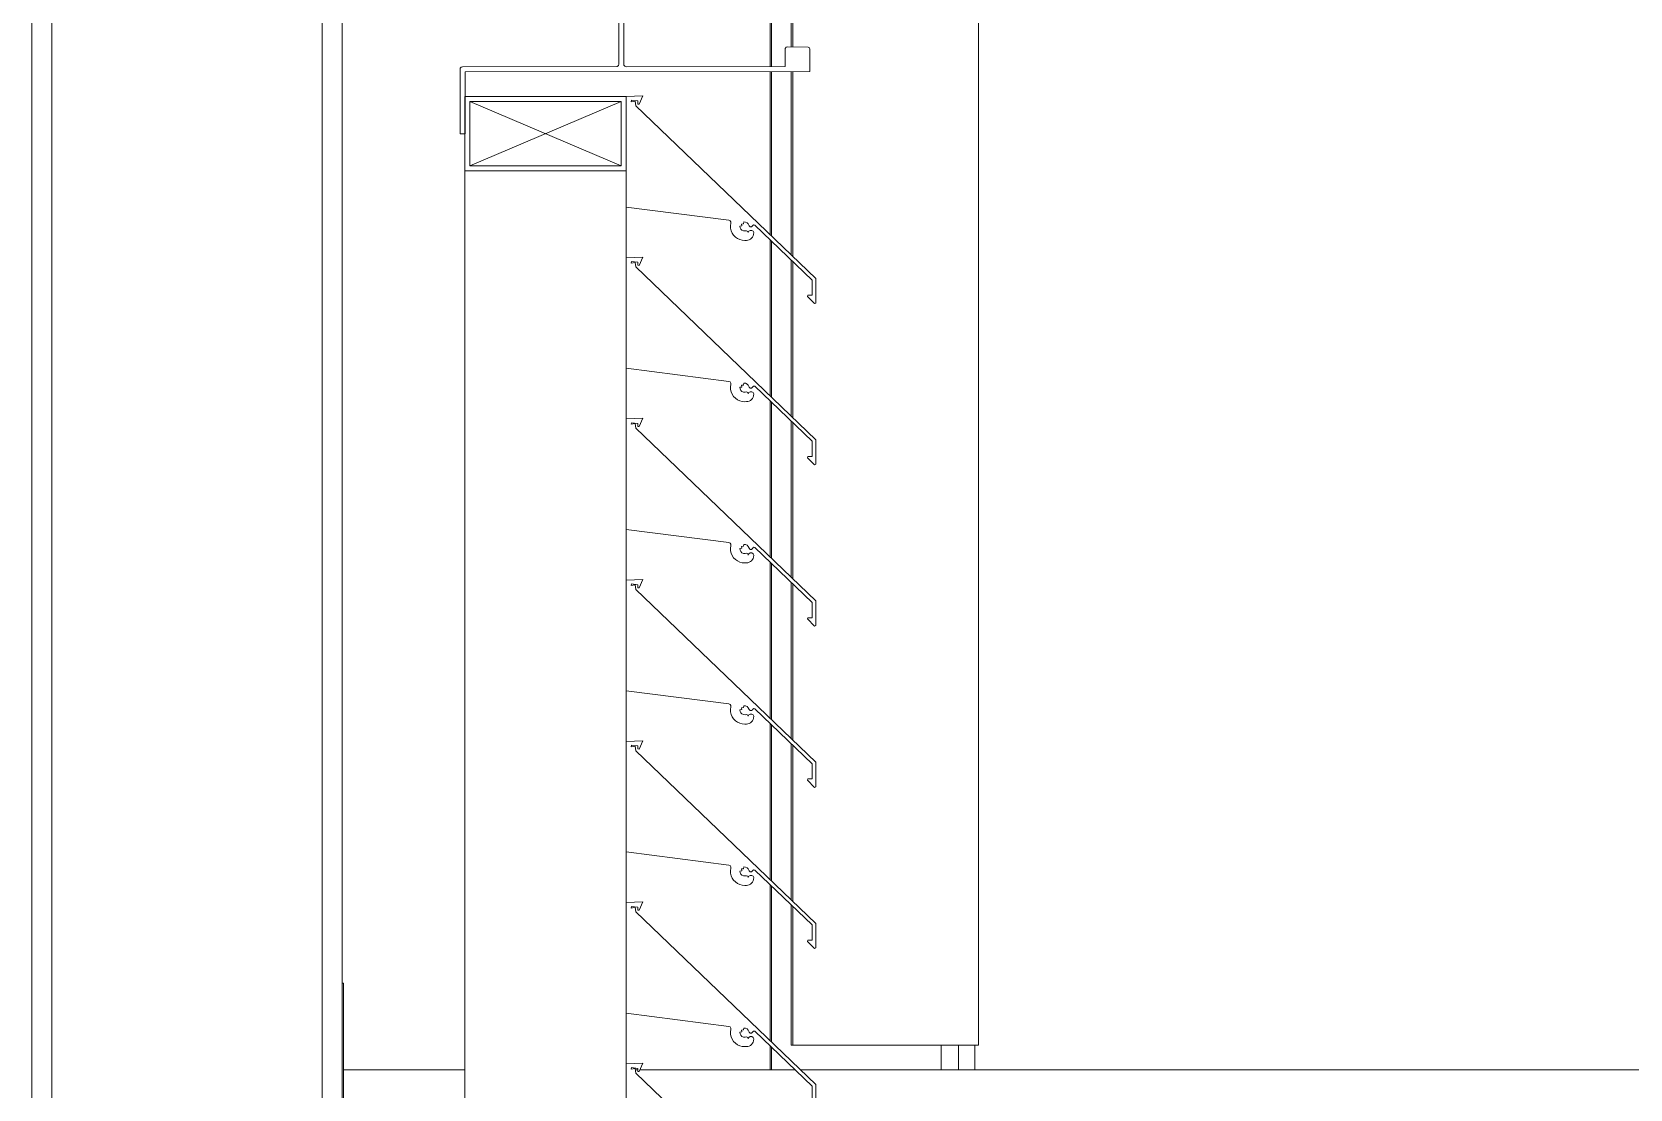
# Model space of a CAD drawing. Header units: millimetres. Extents: x -220592 to 404889, y -217665 to 38245.
# Drawn here: x 7653.58 to 7660.02, y -48046.16 to -48041.9 of the extents above; entities that cross this region are included whole.
import ezdxf

# ---------------------------------------------------------------- set-up
doc = ezdxf.new("R2010")
doc.units = ezdxf.units.MM
doc.linetypes.add('XKITLINE00', pattern=[0])
doc.layers.add('000 - 0_HIDE_OBJ_FRAMING_DEF_SUB_1', color=7, linetype='Continuous')
doc.layers.add('Part', color=7, linetype='Continuous', lineweight=0)

# ---------------------------------------------------------------- blocks, each defined once
blk = doc.blocks.new('*A13610')
at = {"layer": '000 - 0_HIDE_OBJ_FRAMING_DEF_SUB_1', "color": 7, "linetype": 'XKITLINE00', "lineweight": 0}
for p, q in [((-82.807633, 164.132111), (-82.318045, 164.132111)), ((-81.630524, 164.132111), (-81.621276, 164.132111)), ((-81.612906, 164.132111), (-80.987154, 164.132111)), ((-80.96536, 164.132111), (-69.749749, 164.132111))]:
    blk.add_line(p, q, dxfattribs=at)
blk = doc.blocks.new('*A14448')
at = {"layer": '000 - 0_HIDE_OBJ_FRAMING_DEF_SUB_1', "color": 7, "linetype": 'XKITLINE00', "lineweight": 0}
for p, q in [((-83.983213, 154.940805), (-83.983213, 182.190805)), ((-82.893213, 154.940805), (-82.893213, 182.190805)), ((-82.813213, 154.940805), (-82.813213, 182.190805)), ((-84.063213, 158.690805), (-84.063213, 178.690805))]:
    blk.add_line(p, q, dxfattribs=at)
blk = doc.blocks.new('*A14452')
at = {"layer": 'Part', "color": 7, "linetype": 'XKITLINE00', "lineweight": 0}
for p, q in [((-82.317761, 169.40603), (-82.337761, 169.406027)), ((-82.337761, 169.406027), (-82.337716, 169.146027)), ((-82.317717, 169.15603), (-82.317761, 169.40603)), ((-82.337716, 169.146027), (-82.336029, 169.140471)), ((-82.336029, 169.140471), (-82.331541, 169.136789)), ((-82.331541, 169.136789), (-81.707714, 169.136137)), ((-80.927717, 169.156273), (-82.317717, 169.15603)), ((-81.707714, 169.136137), (-81.702158, 169.134452)), ((-81.702158, 169.134452), (-81.698474, 169.129965)), ((-81.698474, 169.129965), (-81.697712, 169.126138)), ((-81.697548, 168.186138), (-81.697712, 169.126138)), ((-81.677712, 169.126142), (-81.676028, 169.131698)), ((-81.676786, 168.182315), (-81.677712, 169.126142)), ((-81.676028, 169.131698), (-81.671541, 169.135382)), ((-81.671541, 169.135382), (-81.027714, 169.136255)), ((-81.027714, 169.136255), (-81.027702, 169.066255)), ((-80.928462, 169.062446), (-80.927717, 169.156273)), ((-81.027702, 169.066255), (-81.026015, 169.0607)), ((-81.026015, 169.0607), (-81.021527, 169.057018)), ((-81.021527, 169.057018), (-80.9377, 169.056271)), ((-80.9377, 169.056271), (-80.932145, 169.057957)), ((-80.932145, 169.057957), (-80.928462, 169.062446)), ((-81.026798, 168.250082), (-81.027546, 168.176255)), ((-81.023116, 168.254571), (-81.026798, 168.250082)), ((-81.01756, 168.256257), (-81.023116, 168.254571)), ((-80.933733, 168.25551), (-81.01756, 168.256257)), ((-80.929245, 168.251828), (-80.933733, 168.25551)), ((-80.927559, 168.246273), (-80.929245, 168.251828)), ((-80.927543, 168.156273), (-80.927559, 168.246273)), ((-82.336784, 168.169854), (-82.337499, 167.906027)), ((-82.333102, 168.174342), (-82.336784, 168.169854)), ((-82.327546, 168.176028), (-82.333102, 168.174342)), ((-81.70372, 168.176899), (-82.327546, 168.176028)), ((-82.317543, 168.15603), (-80.927543, 168.156273)), ((-82.317499, 167.90603), (-82.317543, 168.15603)), ((-81.699232, 168.180582), (-81.70372, 168.176899)), ((-81.697548, 168.186138), (-81.699232, 168.180582)), ((-81.673102, 168.177828), (-81.676786, 168.182315)), ((-81.667546, 168.176144), (-81.673102, 168.177828)), ((-81.027546, 168.176255), (-81.667546, 168.176144)), ((-82.337499, 167.906027), (-82.317499, 167.90603))]:
    blk.add_line(p, q, dxfattribs=at)
blk = doc.blocks.new('*A14456')
at = {"layer": 'Part', "color": 7, "linetype": 'XKITLINE00', "lineweight": 0}
for p, q in [((-82.318045, 154.556249), (-82.318045, 167.756135)), ((-81.668045, 167.406131), (-81.668045, 167.610427)), ((-81.668045, 166.756131), (-81.668045, 166.960427)), ((-81.668045, 166.106131), (-81.668045, 166.310427)), ((-81.668045, 165.456131), (-81.668045, 165.660427)), ((-81.668045, 164.806131), (-81.668045, 165.010427)), ((-81.668045, 164.156131), (-81.668045, 164.360427))]:
    blk.add_line(p, q, dxfattribs=at)
blk = doc.blocks.new('*A14457')
at = {"layer": 'Part', "color": 7, "linetype": 'XKITLINE00', "lineweight": 0}
for p, q in [((-80.247799, 164.232111), (-80.247799, 177.032111)), ((-81.087973, 168.176245), (-81.087973, 169.136174)), ((-81.081868, 168.176246), (-81.081868, 169.136182)), ((-81.002505, 168.256123), (-81.002505, 169.056848)), ((-80.9964, 168.256069), (-80.9964, 169.056794)), ((-81.087973, 167.499842), (-81.087973, 168.156245)), ((-81.081868, 167.49398), (-81.081868, 168.156246)), ((-81.002505, 167.417777), (-81.002505, 168.15626)), ((-80.9964, 167.411916), (-80.9964, 168.156261)), ((-81.087973, 166.849842), (-81.087973, 167.478735)), ((-81.081868, 166.84398), (-81.081868, 167.472884)), ((-81.002505, 166.767777), (-81.002505, 167.396823)), ((-80.9964, 166.761916), (-80.9964, 167.390973)), ((-81.087973, 166.199842), (-81.087973, 166.828735)), ((-81.081868, 166.19398), (-81.081868, 166.822884)), ((-81.002505, 166.117777), (-81.002505, 166.746823)), ((-80.9964, 166.111916), (-80.9964, 166.740973)), ((-81.087973, 165.549842), (-81.087973, 166.178735)), ((-81.081868, 165.54398), (-81.081868, 166.172884)), ((-81.002505, 165.467777), (-81.002505, 166.096823)), ((-80.9964, 165.461916), (-80.9964, 166.090973)), ((-81.087973, 164.899842), (-81.087973, 165.528735)), ((-81.081868, 164.89398), (-81.081868, 165.522884)), ((-81.002505, 164.817777), (-81.002505, 165.446823)), ((-80.9964, 164.811916), (-80.9964, 165.440973)), ((-81.087973, 164.249842), (-81.087973, 164.878735)), ((-81.081868, 164.24398), (-81.081868, 164.872884)), ((-81.002505, 164.232111), (-81.002505, 164.796823)), ((-80.9964, 164.232111), (-80.9964, 164.790973)), ((-81.087973, 164.132111), (-81.087973, 164.228735)), ((-81.081868, 164.132111), (-81.081868, 164.222884)), ((-81.002505, 164.232111), (-80.9964, 164.232111)), ((-80.9964, 164.232111), (-80.247799, 164.232111)), ((-80.398146, 164.132111), (-80.398146, 164.232111)), ((-80.32794, 164.132111), (-80.32794, 164.232111)), ((-80.263061, 164.132111), (-80.263061, 164.232111))]:
    blk.add_line(p, q, dxfattribs=at)
blk = doc.blocks.new('*A14462')
at = {"layer": '000 - 0_HIDE_OBJ_FRAMING_DEF_SUB_1', "color": 7, "linetype": 'XKITLINE00', "lineweight": 0}
for p, q in [((-82.807633, 164.482071), (-82.813213, 164.482071)), ((-82.807633, 161.782071), (-82.807633, 164.482071)), ((-82.813213, 161.782071), (-82.807633, 161.782071))]:
    blk.add_line(p, q, dxfattribs=at)
blk = doc.blocks.new('*A14606')
at = {"layer": 'Part', "color": 7, "linetype": 'XKITLINE00', "lineweight": 0}
for p, q in [((-81.668045, 168.056135), (-82.318045, 168.056135)), ((-82.318045, 168.056135), (-82.318045, 167.756135)), ((-82.298045, 167.776135), (-81.688045, 168.036135)), ((-82.298045, 168.036135), (-81.688045, 167.776135)), ((-82.298045, 167.776135), (-82.298045, 168.036135)), ((-82.298045, 168.036135), (-81.688045, 168.036135)), ((-81.688045, 168.036135), (-81.688045, 167.776135)), ((-81.668045, 167.756135), (-81.668045, 168.056135)), ((-82.318045, 167.756135), (-81.668045, 167.756135)), ((-81.688045, 167.776135), (-82.298045, 167.776135))]:
    blk.add_line(p, q, dxfattribs=at)
blk = doc.blocks.new('*A14607')
at = {"layer": 'Part', "color": 7, "linetype": 'XKITLINE00', "lineweight": 0}
for p, q in [((-81.668236, 168.056123), (-81.668243, 167.610453)), ((-81.60055, 168.058745), (-81.668236, 168.056123)), ((-81.648356, 168.034428), (-81.64632, 168.041001)), ((-81.63134, 168.037332), (-81.648356, 168.034428)), ((-81.64632, 168.041001), (-81.621337, 168.037861)), ((-81.628443, 168.018789), (-81.63134, 168.037332)), ((-80.903321, 167.322543), (-81.628443, 168.018789)), ((-81.621337, 168.037861), (-81.621208, 168.02567)), ((-81.621208, 168.02567), (-81.616085, 168.025258)), ((-81.616085, 168.025258), (-81.60055, 168.058745)), ((-81.668243, 167.610453), (-81.254237, 167.557423)), ((-81.254237, 167.557423), (-81.249162, 167.555233)), ((-81.249162, 167.555233), (-81.246025, 167.550681)), ((-81.246025, 167.550681), (-81.245786, 167.545159)), ((-81.195578, 167.542735), (-81.193256, 167.550125)), ((-81.193256, 167.550125), (-81.186584, 167.549703)), ((-81.186584, 167.549703), (-81.180508, 167.546913)), ((-81.245786, 167.545159), (-81.247272, 167.535025)), ((-81.247272, 167.535025), (-81.246897, 167.524789)), ((-81.246897, 167.524789), (-81.244674, 167.51479)), ((-81.244674, 167.51479), (-81.240676, 167.50536)), ((-81.240676, 167.50536), (-81.235036, 167.49681)), ((-81.235036, 167.49681), (-81.22794, 167.489423)), ((-81.22794, 167.489423), (-81.219624, 167.483445)), ((-81.209279, 167.533625), (-81.201573, 167.534731)), ((-81.20871, 167.527141), (-81.209279, 167.533625)), ((-81.205908, 167.521267), (-81.20871, 167.527141)), ((-81.201226, 167.516745), (-81.205908, 167.521267)), ((-81.202743, 167.541791), (-81.195578, 167.542735)), ((-81.201573, 167.534731), (-81.202743, 167.541791)), ((-81.195258, 167.514147), (-81.201226, 167.516745)), ((-81.188758, 167.513803), (-81.195258, 167.514147)), ((-81.18284, 167.514708), (-81.188758, 167.513803)), ((-81.178029, 167.512301), (-81.18284, 167.514708)), ((-81.180508, 167.546913), (-81.175841, 167.542126)), ((-81.175999, 167.50732), (-81.178029, 167.512301)), ((-81.173057, 167.512792), (-81.175999, 167.50732)), ((-81.175841, 167.542126), (-81.172727, 167.534553)), ((-81.1679, 167.51601), (-81.173057, 167.512792)), ((-81.172727, 167.534553), (-81.168544, 167.530396)), ((-81.168544, 167.530396), (-81.16265, 167.53019)), ((-81.161823, 167.515998), (-81.1679, 167.51601)), ((-81.167149, 167.480857), (-81.162695, 167.484515)), ((-81.162695, 167.484515), (-81.159024, 167.488958)), ((-81.16265, 167.53019), (-81.158186, 167.534044)), ((-81.156679, 167.512761), (-81.161823, 167.515998)), ((-81.159024, 167.488958), (-81.15627, 167.494021)), ((-81.158186, 167.534044), (-81.154531, 167.538671)), ((-81.154039, 167.507287), (-81.156679, 167.512761)), ((-81.15627, 167.494021), (-81.154535, 167.499517)), ((-81.154535, 167.499517), (-81.154039, 167.507287)), ((-81.154531, 167.538671), (-81.149372, 167.537579)), ((-81.149372, 167.537579), (-80.918356, 167.316176)), ((-81.219624, 167.483445), (-81.210361, 167.479072)), ((-81.210361, 167.479072), (-81.20046, 167.476449)), ((-81.20046, 167.476449), (-81.190247, 167.475664)), ((-81.190247, 167.475664), (-81.183448, 167.475762)), ((-81.183448, 167.475762), (-81.17772, 167.476398)), ((-81.17772, 167.476398), (-81.172219, 167.478117)), ((-81.172219, 167.478117), (-81.167149, 167.480857)), ((-80.918356, 167.316176), (-80.918699, 167.25483)), ((-80.903874, 167.223392), (-80.903321, 167.322543)), ((-80.936119, 167.254733), (-80.937204, 167.249812)), ((-80.937204, 167.249812), (-80.908555, 167.220923)), ((-80.918699, 167.25483), (-80.936119, 167.254733)), ((-80.908555, 167.220923), (-80.903874, 167.223392))]:
    blk.add_line(p, q, dxfattribs=at)
blk = doc.blocks.new('*A14608')
at = {"layer": 'Part', "color": 7, "linetype": 'XKITLINE00', "lineweight": 0}
for p, q in [((-81.668236, 167.406123), (-81.668243, 166.960453)), ((-81.60055, 167.408745), (-81.668236, 167.406123)), ((-81.648356, 167.384428), (-81.64632, 167.391001)), ((-81.63134, 167.387332), (-81.648356, 167.384428)), ((-81.64632, 167.391001), (-81.621337, 167.387861)), ((-81.628443, 167.368789), (-81.63134, 167.387332)), ((-80.903321, 166.672543), (-81.628443, 167.368789)), ((-81.621337, 167.387861), (-81.621208, 167.37567)), ((-81.621208, 167.37567), (-81.616085, 167.375258)), ((-81.616085, 167.375258), (-81.60055, 167.408745)), ((-81.668243, 166.960453), (-81.254237, 166.907423)), ((-81.254237, 166.907423), (-81.249162, 166.905233)), ((-81.249162, 166.905233), (-81.246025, 166.900681)), ((-81.245786, 166.895159), (-81.247272, 166.885025)), ((-81.247272, 166.885025), (-81.246897, 166.874789)), ((-81.246897, 166.874789), (-81.244674, 166.86479)), ((-81.246025, 166.900681), (-81.245786, 166.895159)), ((-81.244674, 166.86479), (-81.240676, 166.85536)), ((-81.240676, 166.85536), (-81.235036, 166.84681)), ((-81.235036, 166.84681), (-81.22794, 166.839423)), ((-81.209279, 166.883625), (-81.201573, 166.884731)), ((-81.20871, 166.877141), (-81.209279, 166.883625)), ((-81.205908, 166.871267), (-81.20871, 166.877141)), ((-81.201226, 166.866745), (-81.205908, 166.871267)), ((-81.202743, 166.891791), (-81.195578, 166.892735)), ((-81.201573, 166.884731), (-81.202743, 166.891791)), ((-81.195258, 166.864147), (-81.201226, 166.866745)), ((-81.195578, 166.892735), (-81.193256, 166.900125)), ((-81.188758, 166.863803), (-81.195258, 166.864147)), ((-81.193256, 166.900125), (-81.186584, 166.899703)), ((-81.18284, 166.864708), (-81.188758, 166.863803)), ((-81.186584, 166.899703), (-81.180508, 166.896913)), ((-81.178029, 166.862301), (-81.18284, 166.864708)), ((-81.180508, 166.896913), (-81.175841, 166.892126)), ((-81.175999, 166.85732), (-81.178029, 166.862301)), ((-81.173057, 166.862792), (-81.175999, 166.85732)), ((-81.175841, 166.892126), (-81.172727, 166.884553)), ((-81.1679, 166.86601), (-81.173057, 166.862792)), ((-81.172727, 166.884553), (-81.168544, 166.880396)), ((-81.168544, 166.880396), (-81.16265, 166.88019)), ((-81.161823, 166.865998), (-81.1679, 166.86601)), ((-81.16265, 166.88019), (-81.158186, 166.884044)), ((-81.156679, 166.862761), (-81.161823, 166.865998)), ((-81.159024, 166.838958), (-81.15627, 166.844021)), ((-81.158186, 166.884044), (-81.154531, 166.888671)), ((-81.154039, 166.857287), (-81.156679, 166.862761)), ((-81.15627, 166.844021), (-81.154535, 166.849517)), ((-81.154535, 166.849517), (-81.154039, 166.857287)), ((-81.154531, 166.888671), (-81.149372, 166.887579)), ((-81.149372, 166.887579), (-80.918356, 166.666176)), ((-81.22794, 166.839423), (-81.219624, 166.833445)), ((-81.219624, 166.833445), (-81.210361, 166.829072)), ((-81.210361, 166.829072), (-81.20046, 166.826449)), ((-81.20046, 166.826449), (-81.190247, 166.825664)), ((-81.190247, 166.825664), (-81.183448, 166.825762)), ((-81.183448, 166.825762), (-81.17772, 166.826398)), ((-81.17772, 166.826398), (-81.172219, 166.828117)), ((-81.172219, 166.828117), (-81.167149, 166.830857)), ((-81.167149, 166.830857), (-81.162695, 166.834515)), ((-81.162695, 166.834515), (-81.159024, 166.838958)), ((-80.918356, 166.666176), (-80.918699, 166.60483)), ((-80.903874, 166.573392), (-80.903321, 166.672543)), ((-80.936119, 166.604733), (-80.937204, 166.599812)), ((-80.937204, 166.599812), (-80.908555, 166.570923)), ((-80.918699, 166.60483), (-80.936119, 166.604733)), ((-80.908555, 166.570923), (-80.903874, 166.573392))]:
    blk.add_line(p, q, dxfattribs=at)
blk = doc.blocks.new('*A14609')
at = {"layer": 'Part', "color": 7, "linetype": 'XKITLINE00', "lineweight": 0}
for p, q in [((-81.668236, 166.756123), (-81.668243, 166.310453)), ((-81.60055, 166.758745), (-81.668236, 166.756123)), ((-81.648356, 166.734428), (-81.64632, 166.741001)), ((-81.63134, 166.737332), (-81.648356, 166.734428)), ((-81.64632, 166.741001), (-81.621337, 166.737861)), ((-81.628443, 166.718789), (-81.63134, 166.737332)), ((-80.903321, 166.022543), (-81.628443, 166.718789)), ((-81.621337, 166.737861), (-81.621208, 166.72567)), ((-81.621208, 166.72567), (-81.616085, 166.725258)), ((-81.616085, 166.725258), (-81.60055, 166.758745)), ((-81.668243, 166.310453), (-81.254237, 166.257423)), ((-81.254237, 166.257423), (-81.249162, 166.255233)), ((-81.249162, 166.255233), (-81.246025, 166.250681)), ((-81.245786, 166.245159), (-81.247272, 166.235025)), ((-81.247272, 166.235025), (-81.246897, 166.224789)), ((-81.246897, 166.224789), (-81.244674, 166.21479)), ((-81.246025, 166.250681), (-81.245786, 166.245159)), ((-81.244674, 166.21479), (-81.240676, 166.20536)), ((-81.240676, 166.20536), (-81.235036, 166.19681)), ((-81.235036, 166.19681), (-81.22794, 166.189423)), ((-81.209279, 166.233625), (-81.201573, 166.234731)), ((-81.20871, 166.227141), (-81.209279, 166.233625)), ((-81.205908, 166.221267), (-81.20871, 166.227141)), ((-81.201226, 166.216745), (-81.205908, 166.221267)), ((-81.202743, 166.241791), (-81.195578, 166.242735)), ((-81.201573, 166.234731), (-81.202743, 166.241791)), ((-81.195258, 166.214147), (-81.201226, 166.216745)), ((-81.195578, 166.242735), (-81.193256, 166.250125)), ((-81.188758, 166.213803), (-81.195258, 166.214147)), ((-81.193256, 166.250125), (-81.186584, 166.249703)), ((-81.18284, 166.214708), (-81.188758, 166.213803)), ((-81.186584, 166.249703), (-81.180508, 166.246913)), ((-81.178029, 166.212301), (-81.18284, 166.214708)), ((-81.180508, 166.246913), (-81.175841, 166.242126)), ((-81.175999, 166.20732), (-81.178029, 166.212301)), ((-81.173057, 166.212792), (-81.175999, 166.20732)), ((-81.175841, 166.242126), (-81.172727, 166.234553)), ((-81.1679, 166.21601), (-81.173057, 166.212792)), ((-81.172727, 166.234553), (-81.168544, 166.230396)), ((-81.168544, 166.230396), (-81.16265, 166.23019)), ((-81.161823, 166.215998), (-81.1679, 166.21601)), ((-81.16265, 166.23019), (-81.158186, 166.234044)), ((-81.156679, 166.212761), (-81.161823, 166.215998)), ((-81.158186, 166.234044), (-81.154531, 166.238671)), ((-81.154039, 166.207287), (-81.156679, 166.212761)), ((-81.15627, 166.194021), (-81.154535, 166.199517)), ((-81.154535, 166.199517), (-81.154039, 166.207287)), ((-81.154531, 166.238671), (-81.149372, 166.237579)), ((-81.149372, 166.237579), (-80.918356, 166.016176)), ((-81.22794, 166.189423), (-81.219624, 166.183445)), ((-81.219624, 166.183445), (-81.210361, 166.179072)), ((-81.210361, 166.179072), (-81.20046, 166.176449)), ((-81.20046, 166.176449), (-81.190247, 166.175664)), ((-81.190247, 166.175664), (-81.183448, 166.175762)), ((-81.183448, 166.175762), (-81.17772, 166.176398)), ((-81.17772, 166.176398), (-81.172219, 166.178117)), ((-81.172219, 166.178117), (-81.167149, 166.180857)), ((-81.167149, 166.180857), (-81.162695, 166.184515)), ((-81.162695, 166.184515), (-81.159024, 166.188958)), ((-81.159024, 166.188958), (-81.15627, 166.194021)), ((-80.918356, 166.016176), (-80.918699, 165.95483)), ((-80.903874, 165.923392), (-80.903321, 166.022543)), ((-80.936119, 165.954733), (-80.937204, 165.949812)), ((-80.937204, 165.949812), (-80.908555, 165.920923)), ((-80.918699, 165.95483), (-80.936119, 165.954733)), ((-80.908555, 165.920923), (-80.903874, 165.923392))]:
    blk.add_line(p, q, dxfattribs=at)
blk = doc.blocks.new('*A14610')
at = {"layer": 'Part', "color": 7, "linetype": 'XKITLINE00', "lineweight": 0}
for p, q in [((-81.668236, 166.106123), (-81.668243, 165.660453)), ((-81.60055, 166.108745), (-81.668236, 166.106123)), ((-81.648356, 166.084428), (-81.64632, 166.091001)), ((-81.63134, 166.087332), (-81.648356, 166.084428)), ((-81.64632, 166.091001), (-81.621337, 166.087861)), ((-81.628443, 166.068789), (-81.63134, 166.087332)), ((-80.903321, 165.372543), (-81.628443, 166.068789)), ((-81.621337, 166.087861), (-81.621208, 166.07567)), ((-81.621208, 166.07567), (-81.616085, 166.075258)), ((-81.616085, 166.075258), (-81.60055, 166.108745)), ((-81.668243, 165.660453), (-81.254237, 165.607423)), ((-81.254237, 165.607423), (-81.249162, 165.605233)), ((-81.249162, 165.605233), (-81.246025, 165.600681)), ((-81.245786, 165.595159), (-81.247272, 165.585025)), ((-81.247272, 165.585025), (-81.246897, 165.574789)), ((-81.246897, 165.574789), (-81.244674, 165.56479)), ((-81.246025, 165.600681), (-81.245786, 165.595159)), ((-81.244674, 165.56479), (-81.240676, 165.55536)), ((-81.240676, 165.55536), (-81.235036, 165.54681)), ((-81.209279, 165.583625), (-81.201573, 165.584731)), ((-81.20871, 165.577141), (-81.209279, 165.583625)), ((-81.205908, 165.571267), (-81.20871, 165.577141)), ((-81.201226, 165.566745), (-81.205908, 165.571267)), ((-81.202743, 165.591791), (-81.195578, 165.592735)), ((-81.201573, 165.584731), (-81.202743, 165.591791)), ((-81.195258, 165.564147), (-81.201226, 165.566745)), ((-81.195578, 165.592735), (-81.193256, 165.600125)), ((-81.188758, 165.563803), (-81.195258, 165.564147)), ((-81.193256, 165.600125), (-81.186584, 165.599703)), ((-81.18284, 165.564708), (-81.188758, 165.563803)), ((-81.186584, 165.599703), (-81.180508, 165.596913)), ((-81.178029, 165.562301), (-81.18284, 165.564708)), ((-81.180508, 165.596913), (-81.175841, 165.592126)), ((-81.175999, 165.55732), (-81.178029, 165.562301)), ((-81.173057, 165.562792), (-81.175999, 165.55732)), ((-81.175841, 165.592126), (-81.172727, 165.584553)), ((-81.1679, 165.56601), (-81.173057, 165.562792)), ((-81.172727, 165.584553), (-81.168544, 165.580396)), ((-81.168544, 165.580396), (-81.16265, 165.58019)), ((-81.161823, 165.565998), (-81.1679, 165.56601)), ((-81.16265, 165.58019), (-81.158186, 165.584044)), ((-81.156679, 165.562761), (-81.161823, 165.565998)), ((-81.158186, 165.584044), (-81.154531, 165.588671)), ((-81.154039, 165.557287), (-81.156679, 165.562761)), ((-81.154535, 165.549517), (-81.154039, 165.557287)), ((-81.154531, 165.588671), (-81.149372, 165.587579)), ((-81.149372, 165.587579), (-80.918356, 165.366176)), ((-81.235036, 165.54681), (-81.22794, 165.539423)), ((-81.22794, 165.539423), (-81.219624, 165.533445)), ((-81.219624, 165.533445), (-81.210361, 165.529072)), ((-81.210361, 165.529072), (-81.20046, 165.526449)), ((-81.20046, 165.526449), (-81.190247, 165.525664)), ((-81.190247, 165.525664), (-81.183448, 165.525762)), ((-81.183448, 165.525762), (-81.17772, 165.526398)), ((-81.17772, 165.526398), (-81.172219, 165.528117)), ((-81.172219, 165.528117), (-81.167149, 165.530857)), ((-81.167149, 165.530857), (-81.162695, 165.534515)), ((-81.162695, 165.534515), (-81.159024, 165.538958)), ((-81.159024, 165.538958), (-81.15627, 165.544021)), ((-81.15627, 165.544021), (-81.154535, 165.549517)), ((-80.918356, 165.366176), (-80.918699, 165.30483)), ((-80.903874, 165.273392), (-80.903321, 165.372543)), ((-80.936119, 165.304733), (-80.937204, 165.299812)), ((-80.937204, 165.299812), (-80.908555, 165.270923)), ((-80.918699, 165.30483), (-80.936119, 165.304733)), ((-80.908555, 165.270923), (-80.903874, 165.273392))]:
    blk.add_line(p, q, dxfattribs=at)
blk = doc.blocks.new('*A14611')
at = {"layer": 'Part', "color": 7, "linetype": 'XKITLINE00', "lineweight": 0}
for p, q in [((-81.668236, 165.456123), (-81.668243, 165.010453)), ((-81.60055, 165.458745), (-81.668236, 165.456123)), ((-81.648356, 165.434428), (-81.64632, 165.441001)), ((-81.63134, 165.437332), (-81.648356, 165.434428)), ((-81.64632, 165.441001), (-81.621337, 165.437861)), ((-81.628443, 165.418789), (-81.63134, 165.437332)), ((-81.621337, 165.437861), (-81.621208, 165.42567)), ((-81.621208, 165.42567), (-81.616085, 165.425258)), ((-81.616085, 165.425258), (-81.60055, 165.458745)), ((-80.903321, 164.722543), (-81.628443, 165.418789)), ((-81.668243, 165.010453), (-81.254237, 164.957423)), ((-81.254237, 164.957423), (-81.249162, 164.955233)), ((-81.249162, 164.955233), (-81.246025, 164.950681)), ((-81.245786, 164.945159), (-81.247272, 164.935025)), ((-81.247272, 164.935025), (-81.246897, 164.924789)), ((-81.246897, 164.924789), (-81.244674, 164.91479)), ((-81.246025, 164.950681), (-81.245786, 164.945159)), ((-81.244674, 164.91479), (-81.240676, 164.90536)), ((-81.209279, 164.933625), (-81.201573, 164.934731)), ((-81.20871, 164.927141), (-81.209279, 164.933625)), ((-81.205908, 164.921267), (-81.20871, 164.927141)), ((-81.201226, 164.916745), (-81.205908, 164.921267)), ((-81.202743, 164.941791), (-81.195578, 164.942735)), ((-81.201573, 164.934731), (-81.202743, 164.941791)), ((-81.195258, 164.914147), (-81.201226, 164.916745)), ((-81.195578, 164.942735), (-81.193256, 164.950125)), ((-81.188758, 164.913803), (-81.195258, 164.914147)), ((-81.193256, 164.950125), (-81.186584, 164.949703)), ((-81.18284, 164.914708), (-81.188758, 164.913803)), ((-81.186584, 164.949703), (-81.180508, 164.946913)), ((-81.178029, 164.912301), (-81.18284, 164.914708)), ((-81.180508, 164.946913), (-81.175841, 164.942126)), ((-81.175999, 164.90732), (-81.178029, 164.912301)), ((-81.173057, 164.912792), (-81.175999, 164.90732)), ((-81.175841, 164.942126), (-81.172727, 164.934553)), ((-81.1679, 164.91601), (-81.173057, 164.912792)), ((-81.172727, 164.934553), (-81.168544, 164.930396)), ((-81.168544, 164.930396), (-81.16265, 164.93019)), ((-81.161823, 164.915998), (-81.1679, 164.91601)), ((-81.16265, 164.93019), (-81.158186, 164.934044)), ((-81.156679, 164.912761), (-81.161823, 164.915998)), ((-81.158186, 164.934044), (-81.154531, 164.938671)), ((-81.154039, 164.907287), (-81.156679, 164.912761)), ((-81.154531, 164.938671), (-81.149372, 164.937579)), ((-81.149372, 164.937579), (-80.918356, 164.716176)), ((-81.240676, 164.90536), (-81.235036, 164.89681)), ((-81.235036, 164.89681), (-81.22794, 164.889423)), ((-81.22794, 164.889423), (-81.219624, 164.883445)), ((-81.219624, 164.883445), (-81.210361, 164.879072)), ((-81.210361, 164.879072), (-81.20046, 164.876449)), ((-81.20046, 164.876449), (-81.190247, 164.875664)), ((-81.190247, 164.875664), (-81.183448, 164.875762)), ((-81.183448, 164.875762), (-81.17772, 164.876398)), ((-81.17772, 164.876398), (-81.172219, 164.878117)), ((-81.172219, 164.878117), (-81.167149, 164.880857)), ((-81.167149, 164.880857), (-81.162695, 164.884515)), ((-81.162695, 164.884515), (-81.159024, 164.888958)), ((-81.159024, 164.888958), (-81.15627, 164.894021)), ((-81.15627, 164.894021), (-81.154535, 164.899517)), ((-81.154535, 164.899517), (-81.154039, 164.907287)), ((-80.918356, 164.716176), (-80.918699, 164.65483)), ((-80.903874, 164.623392), (-80.903321, 164.722543)), ((-80.936119, 164.654733), (-80.937204, 164.649812)), ((-80.937204, 164.649812), (-80.908555, 164.620923)), ((-80.918699, 164.65483), (-80.936119, 164.654733)), ((-80.908555, 164.620923), (-80.903874, 164.623392))]:
    blk.add_line(p, q, dxfattribs=at)
blk = doc.blocks.new('*A14612')
at = {"layer": 'Part', "color": 7, "linetype": 'XKITLINE00', "lineweight": 0}
for p, q in [((-81.668236, 164.806123), (-81.668243, 164.360453)), ((-81.60055, 164.808745), (-81.668236, 164.806123)), ((-81.648356, 164.784428), (-81.64632, 164.791001)), ((-81.63134, 164.787332), (-81.648356, 164.784428)), ((-81.64632, 164.791001), (-81.621337, 164.787861)), ((-81.628443, 164.768789), (-81.63134, 164.787332)), ((-81.621337, 164.787861), (-81.621208, 164.77567)), ((-81.616085, 164.775258), (-81.60055, 164.808745)), ((-80.903321, 164.072543), (-81.628443, 164.768789)), ((-81.621208, 164.77567), (-81.616085, 164.775258)), ((-81.668243, 164.360453), (-81.254237, 164.307423)), ((-81.254237, 164.307423), (-81.249162, 164.305233)), ((-81.249162, 164.305233), (-81.246025, 164.300681)), ((-81.245786, 164.295159), (-81.247272, 164.285025)), ((-81.247272, 164.285025), (-81.246897, 164.274789)), ((-81.246897, 164.274789), (-81.244674, 164.26479)), ((-81.246025, 164.300681), (-81.245786, 164.295159)), ((-81.244674, 164.26479), (-81.240676, 164.25536)), ((-81.209279, 164.283625), (-81.201573, 164.284731)), ((-81.20871, 164.277141), (-81.209279, 164.283625)), ((-81.205908, 164.271267), (-81.20871, 164.277141)), ((-81.201226, 164.266745), (-81.205908, 164.271267)), ((-81.202743, 164.291791), (-81.195578, 164.292735)), ((-81.201573, 164.284731), (-81.202743, 164.291791)), ((-81.195258, 164.264147), (-81.201226, 164.266745)), ((-81.195578, 164.292735), (-81.193256, 164.300125)), ((-81.188758, 164.263803), (-81.195258, 164.264147)), ((-81.193256, 164.300125), (-81.186584, 164.299703)), ((-81.18284, 164.264708), (-81.188758, 164.263803)), ((-81.186584, 164.299703), (-81.180508, 164.296913)), ((-81.178029, 164.262301), (-81.18284, 164.264708)), ((-81.180508, 164.296913), (-81.175841, 164.292126)), ((-81.175841, 164.292126), (-81.172727, 164.284553)), ((-81.1679, 164.26601), (-81.173057, 164.262792)), ((-81.172727, 164.284553), (-81.168544, 164.280396)), ((-81.168544, 164.280396), (-81.16265, 164.28019)), ((-81.161823, 164.265998), (-81.1679, 164.26601)), ((-81.16265, 164.28019), (-81.158186, 164.284044)), ((-81.156679, 164.262761), (-81.161823, 164.265998)), ((-81.158186, 164.284044), (-81.154531, 164.288671)), ((-81.154531, 164.288671), (-81.149372, 164.287579)), ((-81.149372, 164.287579), (-80.918356, 164.066176)), ((-81.240676, 164.25536), (-81.235036, 164.24681)), ((-81.235036, 164.24681), (-81.22794, 164.239423)), ((-81.22794, 164.239423), (-81.219624, 164.233445)), ((-81.219624, 164.233445), (-81.210361, 164.229072)), ((-81.210361, 164.229072), (-81.20046, 164.226449)), ((-81.20046, 164.226449), (-81.190247, 164.225664)), ((-81.190247, 164.225664), (-81.183448, 164.225762)), ((-81.183448, 164.225762), (-81.17772, 164.226398)), ((-81.175999, 164.25732), (-81.178029, 164.262301)), ((-81.17772, 164.226398), (-81.172219, 164.228117)), ((-81.173057, 164.262792), (-81.175999, 164.25732)), ((-81.172219, 164.228117), (-81.167149, 164.230857)), ((-81.167149, 164.230857), (-81.162695, 164.234515)), ((-81.162695, 164.234515), (-81.159024, 164.238958)), ((-81.159024, 164.238958), (-81.15627, 164.244021)), ((-81.154039, 164.257287), (-81.156679, 164.262761)), ((-81.15627, 164.244021), (-81.154535, 164.249517)), ((-81.154535, 164.249517), (-81.154039, 164.257287)), ((-80.903874, 163.973392), (-80.903321, 164.072543)), ((-80.918356, 164.066176), (-80.918699, 164.00483)), ((-80.936119, 164.004733), (-80.937204, 163.999812)), ((-80.937204, 163.999812), (-80.908555, 163.970923)), ((-80.918699, 164.00483), (-80.936119, 164.004733)), ((-80.908555, 163.970923), (-80.903874, 163.973392))]:
    blk.add_line(p, q, dxfattribs=at)
blk = doc.blocks.new('*A14613')
at = {"layer": 'Part', "color": 7, "linetype": 'XKITLINE00', "lineweight": 0}
for p, q in [((-81.668236, 164.156123), (-81.668243, 163.710453)), ((-81.60055, 164.158745), (-81.668236, 164.156123)), ((-81.648356, 164.134428), (-81.64632, 164.141001)), ((-81.63134, 164.137332), (-81.648356, 164.134428)), ((-81.64632, 164.141001), (-81.621337, 164.137861)), ((-81.628443, 164.118789), (-81.63134, 164.137332)), ((-81.621337, 164.137861), (-81.621208, 164.12567)), ((-81.616085, 164.125258), (-81.60055, 164.158745)), ((-80.903321, 163.422543), (-81.628443, 164.118789)), ((-81.621208, 164.12567), (-81.616085, 164.125258)), ((-81.668243, 163.710453), (-81.254237, 163.657423)), ((-81.254237, 163.657423), (-81.249162, 163.655233)), ((-81.249162, 163.655233), (-81.246025, 163.650681)), ((-81.245786, 163.645159), (-81.247272, 163.635025)), ((-81.247272, 163.635025), (-81.246897, 163.624789)), ((-81.246897, 163.624789), (-81.244674, 163.61479)), ((-81.246025, 163.650681), (-81.245786, 163.645159)), ((-81.209279, 163.633625), (-81.201573, 163.634731)), ((-81.20871, 163.627141), (-81.209279, 163.633625)), ((-81.205908, 163.621267), (-81.20871, 163.627141)), ((-81.201226, 163.616745), (-81.205908, 163.621267)), ((-81.202743, 163.641791), (-81.195578, 163.642735)), ((-81.201573, 163.634731), (-81.202743, 163.641791)), ((-81.195578, 163.642735), (-81.193256, 163.650125)), ((-81.193256, 163.650125), (-81.186584, 163.649703)), ((-81.186584, 163.649703), (-81.180508, 163.646913)), ((-81.180508, 163.646913), (-81.175841, 163.642126)), ((-81.175841, 163.642126), (-81.172727, 163.634553)), ((-81.172727, 163.634553), (-81.168544, 163.630396)), ((-81.168544, 163.630396), (-81.16265, 163.63019)), ((-81.16265, 163.63019), (-81.158186, 163.634044)), ((-81.158186, 163.634044), (-81.154531, 163.638671)), ((-81.154531, 163.638671), (-81.149372, 163.637579)), ((-81.149372, 163.637579), (-80.918356, 163.416176)), ((-81.244674, 163.61479), (-81.240676, 163.60536)), ((-81.240676, 163.60536), (-81.235036, 163.59681)), ((-81.235036, 163.59681), (-81.22794, 163.589423)), ((-81.22794, 163.589423), (-81.219624, 163.583445)), ((-81.219624, 163.583445), (-81.210361, 163.579072)), ((-81.210361, 163.579072), (-81.20046, 163.576449)), ((-81.195258, 163.614147), (-81.201226, 163.616745)), ((-81.20046, 163.576449), (-81.190247, 163.575664)), ((-81.188758, 163.613803), (-81.195258, 163.614147)), ((-81.190247, 163.575664), (-81.183448, 163.575762)), ((-81.18284, 163.614708), (-81.188758, 163.613803)), ((-81.183448, 163.575762), (-81.17772, 163.576398)), ((-81.178029, 163.612301), (-81.18284, 163.614708)), ((-81.175999, 163.60732), (-81.178029, 163.612301)), ((-81.17772, 163.576398), (-81.172219, 163.578117)), ((-81.173057, 163.612792), (-81.175999, 163.60732)), ((-81.1679, 163.61601), (-81.173057, 163.612792)), ((-81.172219, 163.578117), (-81.167149, 163.580857)), ((-81.161823, 163.615998), (-81.1679, 163.61601)), ((-81.167149, 163.580857), (-81.162695, 163.584515)), ((-81.162695, 163.584515), (-81.159024, 163.588958)), ((-81.156679, 163.612761), (-81.161823, 163.615998)), ((-81.159024, 163.588958), (-81.15627, 163.594021)), ((-81.154039, 163.607287), (-81.156679, 163.612761)), ((-81.15627, 163.594021), (-81.154535, 163.599517)), ((-81.154535, 163.599517), (-81.154039, 163.607287)), ((-80.918356, 163.416176), (-80.918699, 163.35483)), ((-80.903874, 163.323392), (-80.903321, 163.422543)), ((-80.936119, 163.354733), (-80.937204, 163.349812)), ((-80.937204, 163.349812), (-80.908555, 163.320923)), ((-80.918699, 163.35483), (-80.936119, 163.354733)), ((-80.908555, 163.320923), (-80.903874, 163.323392))]:
    blk.add_line(p, q, dxfattribs=at)

msp = doc.modelspace()

# ---------------------------------------------------------------- block references
at = {"color": 7, "lineweight": 0}
for name in ['*A14448', '*A14457', '*A14452', '*A14606', '*A14607', '*A14456', '*A14608', '*A14609', '*A14610', '*A14611', '*A14612', '*A14462', '*A13610', '*A14613']:
    msp.add_blockref(name, (7737.6457, -48210.2152), dxfattribs=at)

doc.saveas('drawing.dxf')
